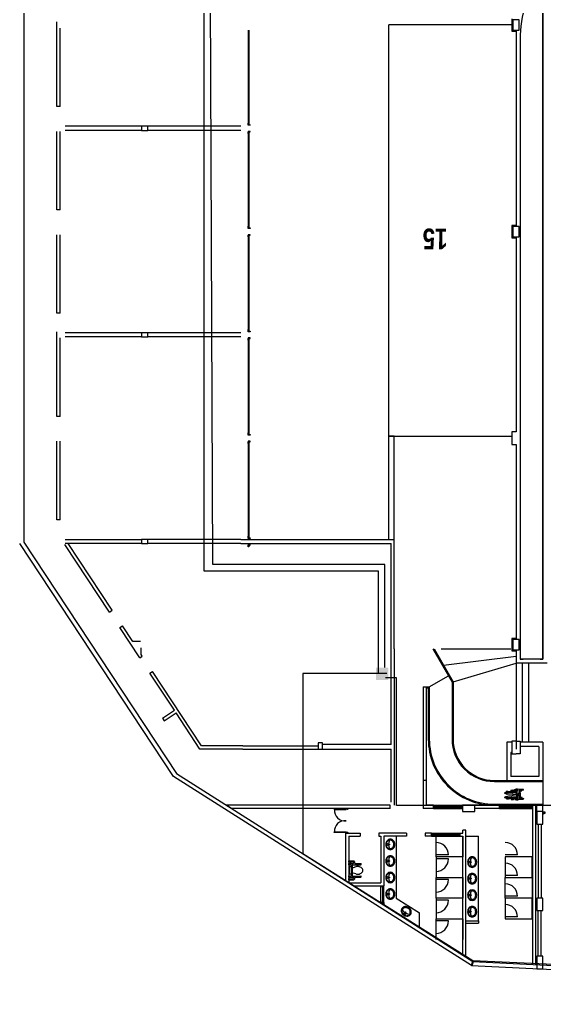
# Model space of a CAD drawing. Header units: inches. Extents: x -35 to 98, y -34 to 46.
# Drawn here: x -35.44 to -10.04, y -31.91 to 15.99 of the extents above; entities that cross this region are included whole.
import ezdxf

# ---------------------------------------------------------------- set-up
doc = ezdxf.new("R2010")
doc.units = ezdxf.units.IN
doc.header["$MEASUREMENT"] = 0
doc.layers.add('back_bone', color=30, linetype='Continuous', lineweight=9)
doc.layers.add('Estructura', color=8, linetype='Continuous', lineweight=9)
doc.layers.add('Piso', color=7, linetype='Continuous')
doc.layers.add('RACK01', color=7, linetype='Continuous')
doc.styles.add('STYLE3', font='impact.ttf', dxfattribs={"height": 0.006})

# ---------------------------------------------------------------- blocks, each defined once
blk = doc.blocks.new('MINUSV')
for p, q in [((-6.2, 8.8), (3.8, 8.8)), ((2.9, 7.7), (-6.2, 7.7)), ((6.5, 9.8), (-5.4, 9.8)), ((-5, 9.5), (-5, 8.9)), ((-2.8, 6.8), (-2.8, 5.7)), ((1.5, 6.8), (-2.8, 6.8)), ((-2.8, 5.7), (1.5, 5.7)), ((1.5, 5.7), (1.5, 6.8)), ((1.5, 5.9), (2.8, 5.9)), ((1.6, 6.5), (2.7, 6.5)), ((1.9, -1.9), (2.3, 2.2)), ((2.6, 0.1), (2.1, -1.6)), ((2.3, 2.2), (3.2, 4.5)), ((4.1, 1.2), (2.6, 0.1)), ((3.5, 8.4), (3, 6.8)), ((3, 6.8), (3.5, 4)), ((3.7, 3.8), (3.4, 2.5)), ((3.4, 2.5), (3.8, 1)), ((5.7, 9.5), (3.5, 8.4)), ((6.2, 1.3), (4.1, 1.2)), ((7.4, 9.7), (5.7, 9.5)), ((7.3, 0.7), (6.2, 1.3)), ((6.5, -0.5), (7, 0.2)), ((7, 0.2), (6.9, 0.7)), ((7.3, 7.2), (8.8, 8.4)), ((9.2, -1), (7.3, 0.7)), ((8.7, 10.8), (7.4, 9.7)), ((7.4, 9.7), (8.2, 9.4)), ((7.7, 6.6), (7.4, 7)), ((8.4, 4.2), (7.4, 5.1)), ((7.6, 4.9), (8, 5.8)), ((8, 5.8), (7.7, 6.6)), ((22, 6.9), (8, 6.9)), ((8.2, 9.4), (8.7, 8.8)), ((15.9, 7.7), (8.4, 7.7)), ((8.4, 5.7), (19.3, 5.7)), ((8.9, 3.4), (8.4, 4.2)), ((9.7, 11), (8.7, 10.8)), ((8.7, 8.8), (8.8, 8.4)), ((8.7, 8.6), (10, 8.4)), ((9.2, 2.5), (8.9, 3.4)), ((9.1, 3.3), (10.6, 3.4)), ((10.4, 2.1), (9.3, 2.6)), ((11.6, 10.6), (9.7, 11)), ((10, 8.4), (11.4, 8.8)), ((11.3, 0.7), (10.4, 2.1)), ((10.7, 3.4), (12.2, 3.1)), ((11.1, 9.7), (11.8, 10.1)), ((11.3, 9.4), (11.1, 9.7)), ((11.9, 9.4), (11.3, 9.4)), ((11.3, 8.8), (15.9, 8.8)), ((11.8, -1.7), (11.3, 0.7)), ((11.8, 10.1), (11.6, 10.6)), ((11.7, 3.2), (13.4, 3.8)), ((15.3, 9.8), (11.9, 9.8)), ((12, 8.8), (11.9, 9.4)), ((13.4, 3.8), (18.4, 4.1)), ((14.7, 8.8), (14.7, 9.5)), ((18.4, 4.1), (19, 4.3)), ((22, 9.2), (18.8, 9)), ((18.8, 7.9), (22, 8.1)), ((22.2, 0.5), (18.8, -0.8)), ((18.9, 4.4), (18.9, 5.7)), ((19, 4.3), (23.1, 4.3)), ((19.5, 6.6), (19.3, 6.9)), ((19.3, 5.7), (19.5, 6.1)), ((19.5, 6.1), (19.5, 6.6)), ((19.5, 6.2), (31, 6.2)), ((23.2, 9.5), (20.4, 9.4)), ((24.6, 0.3), (21.9, 0.5)), ((22, 6.9), (22, 9.5)), ((22, 6.9), (23.2, 6.5)), ((23.1, 4.3), (30.3, 4.3)), ((23.2, 6.2), (23.2, 9.5)), ((23.4, 9.2), (23.2, 9.2)), ((23.2, 8.1), (23.4, 8.1)), ((31.1, 6.9), (23.2, 6.9)), ((23.3, 2.9), (23.5, 2.4)), ((26.9, 0.3), (24.6, 0.3)), ((28.3, 0.7), (26.9, 0.3)), ((29.8, -0.1), (27.4, 0.3)), ((32.1, 0.2), (29.8, -0.1)), ((30.3, 4.3), (31.8, 4.4)), ((31, 6.9), (30.9, 6.2)), ((30.9, 6.2), (31, 5.9)), ((31.5, 7.2), (31, 6.9)), ((31, 5.9), (31.6, 5.8)), ((33.9, 7.1), (31.5, 7.2)), ((33.9, 5.7), (31.6, 5.8)), ((31.6, 5.7), (31.6, 4.6)), ((31.8, 4.4), (34.6, 4.1)), ((34.3, 1.1), (32.1, 0.2)), ((35.3, 7.2), (33.4, 7.2)), ((35.2, 1), (33.8, 0.9)), ((33.9, 5.7), (33.9, 7)), ((35.7, 2), (34.3, 1.1)), ((36.6, 1), (34.5, 1.1)), ((34.6, 4.1), (36.2, 2.8)), ((35, 4.1), (35.4, 4.4)), ((35.3, 7.2), (35.2, 4.8)), ((35.4, 4.4), (37.4, 4.5)), ((36.2, 2.8), (35.7, 2)), ((38.8, 1.7), (36.6, 1)), ((37.4, 4.5), (39.6, 3.9)), ((39.6, 2.3), (38.8, 1.7)), ((39.6, 3.9), (40.1, 3.4)), ((40.1, 3), (39.6, 2.3)), ((40.1, 3.4), (40.1, 3)), ((-6.1, -12.1), (3.5, -12.1)), ((3.1, -13.3), (-6.1, -13.3)), ((3.2, -14.5), (-5.5, -14.5)), ((-5.1, -14.3), (-5.1, -13.3)), ((1.5, -10), (-2.8, -10)), ((-2.8, -10), (-2.8, -11.1)), ((-2.8, -11.1), (1.5, -11.1)), ((1.5, -11.1), (1.5, -10)), ((1.5, -10.8), (4, -10.8)), ((1.6, -10.2), (4.2, -10.2)), ((2.1, -4.9), (1.9, -1.9)), ((2.1, -1.6), (2.1, -2.7)), ((2.1, -2.7), (2.3, -3.3)), ((2.6, -7.8), (2.1, -4.9)), ((2.3, -3.3), (2.3, -4)), ((2.3, -4), (3, -4.7)), ((3.3, -10.2), (2.6, -7.8)), ((2.9, -4.5), (3.5, -4.3)), ((3, -4.7), (3.5, -5.3)), ((3.3, -13.8), (4.5, -10.3)), ((3.6, -14.6), (3.3, -13.8)), ((3.5, -5.3), (4.5, -5.3)), ((4.3, -15), (3.6, -14.6)), ((3.9, -6.9), (4.3, -5.5)), ((4.1, -8.5), (3.9, -6.9)), ((6.5, -0.5), (4, -1)), ((4.8, -10), (4.1, -8.5)), ((7.5, -15.6), (4.3, -15)), ((4.5, -5.3), (6, -5.1)), ((4.5, -10.3), (4.8, -10)), ((6, -4.3), (4.7, -5.2)), ((5.1, -3), (5.4, -2.2)), ((5.4, -2.2), (5.6, -1.7)), ((6, -5.1), (7.5, -4.2)), ((7.5, -1.8), (6.5, -0.5)), ((7.1, -2.3), (7.1, -1.3)), ((7.8, -2.8), (7.5, -1.8)), ((7.5, -4.2), (7.7, -3.7)), ((9, -13.7), (7.5, -12.7)), ((8.1, -15.5), (7.5, -15.6)), ((7.6, -12.7), (8.3, -10.7)), ((7.7, -3.7), (7.8, -2.8)), ((7.7, -3.9), (8.5, -3.2)), ((7.7, -10.2), (8.6, -9.6)), ((8.1, -15.4), (8.6, -15)), ((9.5, -16.2), (8.1, -15.5)), ((8.2, -12.1), (16.1, -12.1)), ((8.3, -10.7), (8.3, -9.8)), ((8.5, -3.2), (9, -2.5)), ((22, -11), (8.5, -11)), ((8.6, -9.6), (9.3, -8.7)), ((8.6, -15), (9, -13.7)), ((16.1, -13.3), (8.7, -13.3)), ((8.8, -9.8), (19.3, -9.8)), ((9, -2.5), (9.3, -1.8)), ((9, -13.9), (10.5, -13.9)), ((9.3, -1.8), (9.2, -1)), ((9.3, -8.7), (9.8, -7.7)), ((11.2, -8.3), (9.4, -8.7)), ((11.1, -16), (9.5, -16.2)), ((9.8, -7.7), (10.1, -6.9)), ((10, -7.3), (11.3, -5)), ((10.5, -13.9), (11.8, -14.4)), ((12, -15.2), (11.1, -16)), ((12.3, -8.1), (11.2, -8.3)), ((11.3, -5), (11.8, -3.3)), ((12.4, -15), (11.3, -15.2)), ((11.3, -15.2), (11.3, -15.6)), ((11.8, -3.3), (11.8, -1.7)), ((11.8, -14.4), (12.5, -14.4)), ((12.4, -15), (12.7, -14.9)), ((14.2, -8.1), (12.5, -8)), ((12.5, -14.4), (12.7, -14.9)), ((15.2, -14.5), (12.9, -14.5)), ((13.1, -0.7), (13.5, -1.6)), ((13.1, -8), (13.4, -7.4)), ((13.7, -2.7), (13.2, -3.2)), ((13.4, -7.4), (13.3, -7.1)), ((15.7, -1.7), (13.8, -2.2)), ((13.8, -2.5), (20.8, -3.4)), ((18.9, -7.8), (14.2, -8.1)), ((14.7, -14.3), (14.7, -13.3)), ((18.8, -0.8), (15.7, -1.7)), ((18.7, -12.2), (21.9, -12.2)), ((22, -13.3), (18.7, -13.3)), ((18.9, -3), (18.9, -1)), ((19.4, -7.4), (18.9, -7.8)), ((19.9, -8), (18.9, -7.7)), ((19, -9.7), (18.9, -7.9)), ((19.3, -9.8), (19.5, -10.1)), ((19.5, -10.6), (19.3, -11)), ((19.5, -10.1), (19.5, -10.6)), ((19.5, -10.3), (31, -10.3)), ((21.1, -7.8), (19.9, -8)), ((23.2, -13.6), (20.4, -13.6)), ((20.8, -3.4), (22.8, -3.5)), ((22.9, -8.4), (20.9, -7.7)), ((22, -11), (23.2, -10.6)), ((22, -11), (22, -13.6)), ((22.8, -3.5), (24.1, -3.9)), ((24.2, -8.7), (22.9, -8.4)), ((23.2, -10.3), (23.2, -13.6)), ((31.1, -11), (23.2, -11)), ((23.2, -12.2), (23.3, -12.2)), ((23.3, -13.3), (23.2, -13.3)), ((24.1, -3.9), (28.7, -4.2)), ((24.1, -3.9), (24.2, -4.1)), ((26, -8.9), (24.2, -8.7)), ((30.4, -8.4), (26, -8.9)), ((30.7, -9.6), (27, -8.9)), ((28.7, -4.2), (31.1, -4.5)), ((31.1, -9.4), (30.7, -9.6)), ((31.1, -10), (31, -10.5)), ((31, -10.5), (31.2, -11)), ((31.1, -4.5), (32.1, -4.8)), ((32.3, -8.9), (31.1, -9.4)), ((31.6, -9.8), (31.1, -10)), ((31.2, -11), (33.7, -11)), ((34, -9.8), (31.6, -9.8)), ((33.5, -4.5), (31.7, -4.7)), ((31.7, -9.2), (31.7, -9.7)), ((32.1, -4.8), (34.5, -5.9)), ((33.7, -8.2), (32.3, -8.9)), ((34.2, -9), (32.9, -8.8)), ((34.8, -4.5), (33.5, -4.5)), ((35.3, -7.1), (33.7, -8.2)), ((33.7, -11), (35.5, -11.1)), ((34, -9.8), (34, -11)), ((36, -9.1), (34.2, -9)), ((34.5, -5.8), (35.3, -5.5)), ((34.5, -5.9), (35.3, -7.1)), ((35.1, -4.7), (34.8, -4.5)), ((35.1, -5.5), (35.1, -4.7)), ((35.3, -5.5), (36.4, -5.5)), ((35.5, -11.1), (35.4, -9.1)), ((37.8, -8.9), (36, -9.1)), ((36.4, -5.5), (38.5, -6.2)), ((39, -8.3), (37.8, -8.9)), ((38.5, -6.2), (39.3, -6.8)), ((39.5, -7.4), (39, -8.3)), ((39.3, -6.8), (39.5, -7.4))]:
    blk.add_line(p, q)
for centre, radius, start, end in [((-6.2, 8.2), 0.575, 90, 270), ((15.9, 8.2), 0.575, 270, 90), ((18.8, 8.5), 0.559, 92.6629, 272.6629), ((23.4, 8.7), 0.559, 272.6629, 92.6629), ((-6.1, -12.7), 0.575, 90, 270), ((16.1, -12.7), 0.575, 270, 90), ((18.7, -12.7), 0.559, 90, 270), ((23.3, -12.7), 0.559, 270, 90)]:
    blk.add_arc(centre, radius, start, end)
blk = doc.blocks.new('AMBLAP01')
for points in [[(0.254, -0.3, 0.111984), (0.235, -0.217, 0.103095), (0.18, -0.144, 0.092595), (0.099, -0.097, 0.08633), (0, -0.08, 0.08633), (-0.099, -0.097, 0.092595), (-0.18, -0.144, 0.103095), (-0.235, -0.217, 0.111984), (-0.254, -0.3, 0.111984), (-0.235, -0.383, 0.103095), (-0.18, -0.456, 0.092595), (-0.099, -0.503, 0.08633), (0, -0.52, 0.08633), (0.099, -0.503, 0.092595), (0.18, -0.456, 0.103095), (0.235, -0.383, 0.111984)], [(0.234, -0.3, 0.111984), (0.217, -0.226, 0.103095), (0.167, -0.16, 0.092595), (0.092, -0.116, 0.08633), (0, -0.1, 0.08633), (-0.092, -0.116, 0.092595), (-0.167, -0.16, 0.103095), (-0.217, -0.226, 0.111984), (-0.234, -0.3, 0.111984), (-0.217, -0.374, 0.103095), (-0.167, -0.44, 0.092595), (-0.092, -0.484, 0.08633), (0, -0.5, 0.08633), (0.092, -0.484, 0.092595), (0.167, -0.44, 0.103095), (0.217, -0.374, 0.111984)]]:
    blk.add_lwpolyline(points, format="xyb", close=True)
for points in [[(-0.193, -0.245, 0.100493), (-0.204, -0.3, 0.111984), (-0.19, -0.361, 0.103095), (-0.147, -0.418, 0.092595), (-0.082, -0.456, 0.08633), (0, -0.47, 0.08633), (0.082, -0.456, 0.092595), (0.147, -0.418, 0.103095), (0.19, -0.361, 0.111984), (0.204, -0.3, 0.111984)], [(0.204, -0.3, 0.100493), (0.193, -0.245, 0.103095)]]:
    blk.add_lwpolyline(points, format="xyb")
for centre, radius in [((-0.04, -0.15), 0.01), ((0, -0.24), 0.02), ((0, -0.15), 0.01), ((0.04, -0.15), 0.01)]:
    blk.add_circle(centre, radius)
blk.add_arc((0, -0.759), 0.549, 65.3184, 114.6816)

msp = doc.modelspace()

# ---------------------------------------------------------------- hatches: boundary and pattern name
at = {"layer": 'RACK01'}
h = msp.add_hatch(color=256, dxfattribs=at)
h.dxf.hatch_style = 1
h.paths.add_polyline_path([(-18.187, -15.37), (-18.187, -15.97), (-17.587, -15.97), (-17.587, -15.37)])

# ---------------------------------------------------------------- linework, layer by layer
at = {"layer": 'back_bone', "color": 6}
for p, q in [((-26.091, -10.387), (-26.21, 20.067)), ((-17.76, -10.387), (-26.091, -10.387)), ((-17.76, -15.366), (-17.76, -10.387)), ((-17.201, -15.861), (-17.729, -15.861)), ((-17.201, -22.046), (-17.201, -15.861)), ((-9.474, -22.046), (-17.201, -22.046))]:
    msp.add_line(p, q, dxfattribs=at)
at = {"layer": 'back_bone'}
for points in [[(-26.524, 20.534), (-26.524, -10.68), (-18.078, -10.68), (-18.078, -15.654)], [(-17.665, -15.654), (-21.739, -15.654), (-21.739, -24.372), (-13.504, -29.547), (32.606, -31.643)]]:
    msp.add_lwpolyline(points, dxfattribs=at)
at = {"layer": 'Estructura'}
for p, q in [((-35.236, 28.655), (-35.236, -9.306)), ((-11.608, 16.037), (-11.608, 15.437)), ((-16.607, 15.746), (-17.57, 15.746)), ((-17.57, -4.175), (-17.57, 15.746)), ((-11.607, 15.746), (-16.607, 15.746)), ((-11.608, 15.437), (-11.408, 15.437)), ((-33.486, 11.787), (-33.636, 11.787)), ((-29.536, 10.837), (-33.236, 10.837)), ((-29.536, 10.637), (-33.236, 10.637)), ((-24.736, 10.837), (-29.236, 10.837)), ((-24.736, 10.637), (-29.236, 10.637)), ((-33.486, 6.787), (-33.636, 6.787)), ((-11.408, 6.037), (-11.608, 6.037)), ((-11.608, 6.037), (-11.608, 5.437)), ((-11.608, 5.437), (-11.408, 5.437)), ((-33.486, 1.787), (-33.636, 1.787)), ((-29.536, 0.837), (-33.236, 0.837)), ((-29.536, 0.637), (-33.236, 0.637)), ((-24.736, 0.837), (-29.236, 0.837)), ((-24.736, 0.637), (-29.236, 0.637)), ((-11.408, 0.737), (-11.408, -3.963)), ((-33.486, -3.213), (-33.636, -3.213)), ((-17.57, -4.171), (-11.608, -4.171)), ((-17.311, -4.171), (-17.57, -4.171)), ((-17.568, -9.158), (-17.568, -4.172)), ((-17.311, -9.163), (-17.311, -4.171)), ((-11.408, -3.963), (-11.608, -3.963)), ((-11.608, -3.963), (-11.608, -4.563)), ((-11.608, -4.563), (-11.408, -4.563)), ((-11.408, -4.563), (-11.408, -9.263)), ((-33.486, -8.213), (-33.636, -8.213)), ((-27.99, -20.645), (-35.436, -9.366)), ((-35.236, -9.306), (-27.847, -20.499)), ((-31.091, -12.68), (-33.248, -9.413)), ((-29.536, -9.363), (-33.236, -9.363)), ((-30.966, -12.597), (-33.101, -9.363)), ((-24.736, -9.163), (-29.236, -9.163)), ((-24.736, -9.363), (-29.236, -9.363)), ((-24.736, -9.163), (-20.815, -9.163)), ((-24.736, -9.363), (-20.815, -9.363)), ((-20.815, -9.163), (-17.311, -9.163)), ((-20.815, -9.363), (-17.461, -9.363)), ((-17.311, -9.363), (-17.311, -9.163)), ((-17.311, -14.463), (-17.311, -9.363)), ((-31.091, -12.68), (-30.966, -12.597)), ((-30.595, -13.431), (-30.47, -13.349)), ((-29.966, -14.113), (-30.47, -13.349)), ((-29.631, -14.892), (-30.595, -13.431)), ((-29.586, -14.113), (-29.966, -14.113)), ((-11.408, -13.963), (-11.608, -13.963)), ((-11.608, -13.963), (-11.608, -14.563)), ((-29.631, -14.892), (-29.506, -14.809)), ((-29.551, -14.742), (-29.551, -14.413)), ((-29.506, -14.809), (-29.551, -14.742)), ((-15.039, -14.463), (-11.658, -14.463)), ((-14.927, -15.25), (-11.408, -14.813)), ((-11.608, -14.563), (-11.408, -14.563)), ((-14.458, -16.062), (-11.408, -15.163)), ((-11.408, -15.163), (-11.408, -19.316)), ((-11.108, -15.163), (-11.108, -18.988)), ((-10.808, -15.163), (-10.808, -18.988)), ((-29.135, -15.643), (-29.01, -15.56)), ((-27.95, -17.438), (-29.135, -15.643)), ((-26.632, -19.163), (-29.01, -15.56)), ((-15.608, -16.305), (-14.683, -15.771)), ((-28.534, -17.824), (-27.95, -17.438)), ((-28.452, -17.949), (-27.868, -17.564)), ((-26.713, -19.313), (-27.868, -17.564)), ((-28.534, -17.824), (-28.452, -17.949)), ((-17.461, -19.088), (-20.786, -19.088)), ((-11.608, -18.988), (-11.858, -18.988)), ((-11.858, -18.988), (-11.858, -20.836)), ((-11.408, -18.938), (-11.608, -18.938)), ((-11.608, -18.938), (-11.608, -19.538)), ((-11.408, -18.938), (-11.208, -18.938)), ((-11.208, -18.938), (-11.208, -19.538)), ((-10.108, -18.988), (-11.208, -18.988)), ((-10.108, -18.988), (-10.108, -20.836)), ((-24.636, -19.313), (-26.713, -19.313)), ((-24.636, -19.163), (-26.632, -19.163)), ((-24.636, -19.163), (-24.236, -19.163)), ((-24.636, -19.313), (-24.236, -19.313)), ((-24.236, -19.163), (-20.986, -19.163)), ((-24.236, -19.313), (-20.811, -19.313)), ((-20.786, -19.313), (-17.461, -19.313)), ((-17.461, -19.388), (-17.461, -19.313)), ((-11.658, -19.488), (-11.658, -20.636)), ((-11.608, -19.488), (-11.658, -19.488)), ((-11.608, -19.538), (-11.408, -19.538)), ((-11.208, -19.538), (-11.408, -19.538)), ((-10.312, -19.188), (-11.208, -19.188)), ((-10.312, -19.188), (-10.312, -20.636)), ((-10.312, -20.636), (-11.658, -20.636)), ((-25.186, -22.186), (-25.423, -22.036)), ((-13.507, -29.591), (-5.41, -29.993)), ((-13.569, -29.788), (29.118, -31.908))]:
    msp.add_line(p, q, dxfattribs=at)
at = {"layer": 'Estructura', "linetype": 'Continuous'}
for p, q in [((-10.108, 18.537), (-10.108, -14.963)), ((-11.408, 15.437), (-11.408, 10.737)), ((-11.208, 15.259), (-11.208, -14.963)), ((-11.408, 10.737), (-11.408, 5.987)), ((-11.408, 5.487), (-11.408, 0.737)), ((-17.461, -19.088), (-17.461, -9.363)), ((-11.408, -9.263), (-11.408, -13.963)), ((-11.408, -14.513), (-11.408, -15.163)), ((-9.908, -15.163), (-11.408, -15.163)), ((-10.108, -14.963), (-11.208, -14.963)), ((-15.911, -16.305), (-15.911, -20.836)), ((-15.911, -16.305), (-15.761, -16.305)), ((-15.761, -16.305), (-15.761, -20.836)), ((-15.761, -20.836), (-15.911, -20.836))]:
    msp.add_line(p, q, dxfattribs=at)
at = {"layer": 'Estructura', "color": 251, "true_color": 0x636466}
for p, q in [((-24.386, 15.482), (-24.386, 10.992)), ((-24.338, 15.482), (-24.338, 10.992)), ((-24.386, 10.482), (-24.386, 5.992)), ((-24.338, 10.482), (-24.338, 5.992)), ((-24.386, 5.482), (-24.386, 0.992)), ((-24.338, 5.482), (-24.338, 0.992)), ((-24.386, 0.482), (-24.386, -4.008)), ((-24.338, 0.482), (-24.338, -4.008)), ((-24.386, -4.518), (-24.386, -9.008)), ((-24.338, -4.518), (-24.338, -9.008)), ((-27.847, -20.499), (-13.507, -29.591)), ((-13.569, -29.788), (-27.99, -20.645)), ((-10.11, -20.836), (-10.11, -22.036)), ((-19.632, -22.186), (-19.632, -22.211)), ((-19.632, -22.211), (-19.594, -22.211)), ((-19.594, -22.199), (-19.574, -22.199)), ((-19.594, -22.199), (-19.594, -22.224)), ((-19.567, -22.224), (-19.594, -22.224)), ((-19.574, -22.211), (-19.574, -22.199)), ((-19.574, -22.211), (-19.545, -22.211)), ((-19.556, -22.211), (-19.556, -22.215)), ((-19.545, -22.211), (-19.545, -22.208)), ((-19.534, -22.194), (-19.534, -22.192)), ((-17.511, -22.186), (-17.511, -22.036)), ((-15.408, -22.186), (-15.408, -22.036)), ((-14.113, -22.087), (-15.303, -22.087)), ((-14.113, -22.11), (-15.303, -22.11)), ((-14.113, -22.112), (-15.303, -22.112)), ((-14.113, -22.135), (-15.303, -22.135)), ((-14.008, -22.186), (-14.008, -22.036)), ((-12.21, -22.186), (-12.21, -22.036)), ((-10.715, -22.087), (-12.105, -22.087)), ((-10.715, -22.11), (-12.105, -22.11)), ((-10.715, -22.112), (-12.105, -22.112)), ((-10.715, -22.135), (-12.105, -22.135)), ((-10.61, -22.186), (-10.61, -22.036)), ((-10.335, -22.943), (-10.335, -26.528)), ((-10.185, -22.943), (-10.185, -26.528)), ((-19.657, -25.692), (-19.657, -23.386)), ((-19.657, -23.386), (-18.957, -23.386)), ((-19.632, -23.386), (-19.632, -23.361)), ((-19.632, -23.361), (-19.594, -23.361)), ((-19.532, -23.386), (-19.632, -23.386)), ((-19.594, -23.373), (-19.594, -23.348)), ((-19.567, -23.348), (-19.594, -23.348)), ((-19.594, -23.373), (-19.574, -23.373)), ((-19.574, -23.361), (-19.574, -23.373)), ((-19.574, -23.361), (-19.545, -23.361)), ((-19.556, -23.361), (-19.556, -23.356)), ((-19.545, -23.361), (-19.545, -23.364)), ((-19.534, -23.377), (-19.534, -23.379)), ((-19.534, -23.379), (-19.532, -23.379)), ((-19.532, -23.379), (-19.532, -23.386)), ((-18.957, -23.386), (-18.957, -23.536)), ((-18.057, -23.386), (-18.057, -23.536)), ((-15.508, -23.536), (-15.508, -23.386)), ((-14.213, -23.437), (-15.403, -23.437)), ((-14.213, -23.46), (-15.403, -23.46)), ((-14.213, -23.462), (-15.403, -23.462)), ((-14.108, -23.536), (-14.108, -23.386)), ((-19.507, -23.536), (-18.957, -23.536)), ((-18.057, -23.536), (-17.957, -23.536)), ((-17.207, -23.536), (-17.207, -26.535)), ((-14.213, -23.485), (-15.403, -23.485)), ((-13.834, -23.536), (-13.234, -23.536)), ((-13.234, -27.636), (-13.234, -23.536)), ((-10.635, -23.536), (-10.61, -23.536)), ((-19.507, -24.72), (-19.487, -24.72)), ((-19.507, -24.79), (-19.507, -24.72)), ((-19.487, -24.79), (-19.507, -24.79)), ((-19.507, -24.851), (-19.487, -24.851)), ((-19.507, -24.921), (-19.507, -24.851)), ((-19.487, -24.72), (-19.487, -24.79)), ((-19.487, -24.851), (-19.487, -24.921)), ((-19.486, -24.731), (-19.267, -24.731)), ((-19.486, -24.781), (-19.302, -24.781)), ((-19.486, -24.861), (-19.302, -24.861)), ((-19.427, -24.781), (-19.427, -24.861)), ((-19.282, -24.801), (-19.282, -24.841)), ((-19.232, -24.766), (-19.232, -24.826)), ((-19.197, -24.861), (-18.927, -24.861)), ((-18.907, -24.881), (-18.907, -24.891)), ((-14.684, -24.436), (-15.284, -24.436)), ((-14.684, -24.636), (-15.284, -24.636)), ((-11.335, -24.436), (-11.935, -24.436)), ((-19.487, -24.921), (-19.507, -24.921)), ((-19.486, -24.911), (-19.392, -24.911)), ((-19.418, -25.008), (-19.481, -25.008)), ((-19.481, -25.008), (-19.481, -25.364)), ((-19.418, -25.364), (-19.481, -25.364)), ((-19.392, -25.025), (-19.418, -25.008)), ((-19.392, -25.347), (-19.418, -25.364)), ((-19.392, -24.911), (-19.392, -25.461)), ((-19.342, -24.911), (-18.927, -24.911)), ((-19.342, -24.911), (-19.342, -25.461)), ((-19.339, -25.058), (-19.342, -25.056)), ((-19.339, -25.314), (-19.342, -25.315)), ((-19.299, -25.058), (-19.339, -25.058)), ((-19.299, -25.314), (-19.339, -25.314)), ((-19.169, -25.012), (-19.299, -25.058)), ((-19.169, -25.36), (-19.299, -25.314)), ((-19.507, -25.52), (-19.507, -25.45)), ((-19.507, -25.45), (-19.487, -25.45)), ((-19.487, -25.52), (-19.507, -25.52)), ((-19.507, -25.651), (-19.507, -25.581)), ((-19.507, -25.581), (-19.487, -25.581)), ((-19.487, -25.651), (-19.507, -25.651)), ((-19.507, -25.786), (-17.957, -25.786)), ((-19.487, -25.45), (-19.487, -25.52)), ((-19.487, -25.461), (-19.392, -25.461)), ((-19.487, -25.511), (-19.302, -25.511)), ((-19.487, -25.581), (-19.487, -25.651)), ((-19.487, -25.591), (-19.302, -25.591)), ((-19.487, -25.641), (-19.267, -25.641)), ((-19.342, -25.461), (-18.927, -25.461)), ((-19.282, -25.531), (-19.282, -25.571)), ((-19.232, -25.546), (-19.232, -25.606)), ((-19.197, -25.511), (-18.927, -25.511)), ((-18.907, -25.481), (-18.907, -25.491)), ((-14.684, -25.636), (-15.284, -25.636)), ((-11.335, -25.436), (-11.935, -25.436)), ((-19.272, -25.936), (-17.807, -25.936)), ((-17.874, -26.016), (-17.874, -26.656)), ((-17.852, -26.016), (-17.852, -26.656)), ((-17.85, -26.016), (-17.85, -26.656)), ((-17.827, -26.016), (-17.827, -26.656)), ((-17.957, -26.736), (-17.807, -26.736)), ((-17.207, -26.535), (-16.084, -27.246)), ((-14.684, -26.636), (-15.284, -26.636)), ((-11.335, -26.436), (-11.935, -26.436)), ((-16.084, -27.957), (-16.084, -27.246)), ((-10.335, -29.345), (-10.335, -27.128)), ((-10.185, -29.345), (-10.185, -27.128)), ((-14.684, -27.636), (-15.284, -27.636)), ((-11.335, -27.436), (-11.935, -27.436)), ((-10.635, -27.536), (-10.61, -27.536))]:
    msp.add_line(p, q, dxfattribs=at)
at = {"layer": 'Estructura', "color": 251, "linetype": 'Continuous', "true_color": 0x636466}
for p, q in [((-17.311, -14.463), (-17.311, -22.036)), ((-17.461, -21.886), (-17.461, -19.388)), ((-15.911, -20.836), (-15.911, -22.186)), ((-15.761, -20.836), (-15.761, -22.036)), ((-17.511, -22.036), (-25.423, -22.036)), ((-17.511, -22.186), (-25.186, -22.186)), ((-15.408, -22.186), (-15.911, -22.186)), ((-15.408, -22.036), (-15.761, -22.036)), ((-15.408, -22.186), (-15.408, -22.036)), ((-15.408, -22.036), (-14.008, -22.036)), ((-15.408, -22.186), (-14.008, -22.186)), ((-14.008, -22.186), (-14.008, -22.036)), ((-12.21, -22.036), (-13.408, -22.036)), ((-12.21, -22.186), (-13.408, -22.186)), ((-12.21, -22.186), (-12.21, -22.036)), ((-12.21, -22.036), (-10.61, -22.036)), ((-12.21, -22.186), (-10.61, -22.186)), ((-10.61, -22.186), (-10.61, -22.036)), ((-10.61, -22.036), (-10.61, -29.735)), ((-10.46, -22.036), (-10.61, -22.036)), ((-10.46, -22.036), (-10.46, -29.742)), ((-10.11, -22.036), (-10.41, -22.036)), ((-10.41, -22.343), (-10.41, -22.036)), ((-10.11, -22.343), (-10.11, -22.036)), ((-16.707, -23.386), (-18.057, -23.386)), ((-16.707, -23.386), (-16.707, -23.536)), ((-15.807, -23.386), (-15.807, -23.536)), ((-15.508, -23.386), (-15.807, -23.386)), ((-15.508, -23.536), (-15.508, -23.386)), ((-15.508, -23.386), (-14.108, -23.386)), ((-14.108, -23.536), (-14.108, -23.386)), ((-14.108, -23.386), (-13.984, -23.386)), ((-13.984, -23.386), (-13.984, -23.236)), ((-13.834, -23.236), (-13.984, -23.236)), ((-13.834, -29.383), (-13.834, -23.236)), ((-19.507, -23.536), (-19.507, -25.786)), ((-17.957, -23.536), (-17.957, -25.786)), ((-17.807, -23.536), (-17.807, -25.936)), ((-16.707, -23.536), (-17.807, -23.536)), ((-15.508, -23.536), (-15.807, -23.536)), ((-15.508, -23.536), (-14.108, -23.536)), ((-14.108, -23.536), (-13.984, -23.536)), ((-13.984, -29.288), (-13.984, -23.536)), ((-17.957, -26.736), (-17.957, -25.936)), ((-17.807, -26.736), (-17.807, -25.936)), ((-17.957, -26.736), (-17.957, -26.77)), ((-17.807, -26.736), (-17.807, -26.865)), ((-13.834, -27.636), (-13.234, -27.636)), ((-13.834, -27.736), (-13.234, -27.736)), ((-13.234, -27.636), (-13.234, -27.736))]:
    msp.add_line(p, q, dxfattribs=at)
at = {"layer": 'Estructura'}
msp.add_lwpolyline([(-11.208, -14.963, -0.024072), (-10.108, -14.963), (-10.108, -14.343), (-10.108, 18.537), (-10.276, 18.537, 0.109172), (-11.208, 15.259)], format="xyb", close=True, dxfattribs=at)
for points in [[(-33.636, 11.787), (-33.636, 15.887)], [(-33.486, 11.787), (-33.486, 15.587)], [(-33.636, 6.787), (-33.636, 10.587)], [(-33.486, 6.787), (-33.486, 10.587)], [(-33.636, 1.787), (-33.636, 5.587)], [(-33.486, 1.787), (-33.486, 5.587)], [(-33.636, -3.213), (-33.636, 0.887)], [(-33.486, -3.213), (-33.486, 0.587)], [(-33.636, -8.213), (-33.636, -4.413)], [(-33.486, -8.213), (-33.486, -4.413)], [(-33.236, -9.163), (-29.536, -9.163)]]:
    msp.add_lwpolyline(points, dxfattribs=at)
for points in [[(-11.258, 15.987), (-11.558, 15.987), (-11.558, 15.487), (-11.258, 15.487)], [(-29.536, 10.837), (-29.536, 10.637), (-29.236, 10.637), (-29.236, 10.837)], [(-11.258, 5.987), (-11.558, 5.987), (-11.558, 5.487), (-11.258, 5.487)], [(-29.536, 0.837), (-29.536, 0.637), (-29.236, 0.637), (-29.236, 0.837)], [(-29.536, -9.163), (-29.536, -9.363), (-29.236, -9.363), (-29.236, -9.163)], [(-11.258, -14.013), (-11.558, -14.013), (-11.558, -14.513), (-11.258, -14.513)], [(-20.786, -19.013), (-20.986, -19.013), (-20.986, -19.313), (-20.786, -19.313)], [(-10.41, -29.945), (-10.11, -29.945), (-10.11, -29.345), (-10.41, -29.345)]]:
    msp.add_lwpolyline(points, close=True, dxfattribs=at)
at = {"layer": 'Estructura', "color": 251, "true_color": 0x636466}
for points in [[(-24.338, 10.992), (-24.338, 10.912), (-24.386, 10.912), (-24.386, 10.992)], [(-24.286, 10.887), (-24.386, 10.887), (-24.386, 10.912), (-24.286, 10.912)], [(-24.286, 10.587), (-24.386, 10.587), (-24.386, 10.562), (-24.286, 10.562)], [(-24.338, 10.562), (-24.338, 10.482), (-24.386, 10.482), (-24.386, 10.562)], [(-24.338, 5.992), (-24.338, 5.912), (-24.386, 5.912), (-24.386, 5.992)], [(-24.286, 5.887), (-24.386, 5.887), (-24.386, 5.912), (-24.286, 5.912)], [(-24.286, 5.587), (-24.386, 5.587), (-24.386, 5.562), (-24.286, 5.562)], [(-24.338, 5.562), (-24.338, 5.482), (-24.386, 5.482), (-24.386, 5.562)], [(-24.338, 0.992), (-24.338, 0.912), (-24.386, 0.912), (-24.386, 0.992)], [(-24.286, 0.887), (-24.386, 0.887), (-24.386, 0.912), (-24.286, 0.912)], [(-24.286, 0.587), (-24.386, 0.587), (-24.386, 0.562), (-24.286, 0.562)], [(-24.338, 0.562), (-24.338, 0.482), (-24.386, 0.482), (-24.386, 0.562)], [(-24.338, -4.008), (-24.338, -4.088), (-24.386, -4.088), (-24.386, -4.008)], [(-24.286, -4.113), (-24.386, -4.113), (-24.386, -4.088), (-24.286, -4.088)], [(-24.286, -4.413), (-24.386, -4.413), (-24.386, -4.438), (-24.286, -4.438)], [(-24.338, -4.438), (-24.338, -4.518), (-24.386, -4.518), (-24.386, -4.438)], [(-24.338, -9.008), (-24.338, -9.088), (-24.386, -9.088), (-24.386, -9.008)], [(-24.286, -9.113), (-24.386, -9.113), (-24.386, -9.088), (-24.286, -9.088)], [(-24.286, -9.413), (-24.386, -9.413), (-24.386, -9.438), (-24.286, -9.438)], [(-24.338, -9.438), (-24.338, -9.518), (-24.386, -9.518), (-24.386, -9.438)], [(-15.408, -22.148), (-15.408, -22.073), (-15.383, -22.073), (-15.383, -22.148)], [(-15.303, -22.135), (-15.383, -22.135), (-15.383, -22.087), (-15.303, -22.087)], [(-14.033, -22.135), (-14.113, -22.135), (-14.113, -22.087), (-14.033, -22.087)], [(-14.008, -22.148), (-14.008, -22.073), (-14.033, -22.073), (-14.033, -22.148)], [(-14.008, -22.036), (-14.008, -22.336), (-13.408, -22.336), (-13.408, -22.036)], [(-12.21, -22.148), (-12.21, -22.073), (-12.185, -22.073), (-12.185, -22.148)], [(-12.105, -22.135), (-12.185, -22.135), (-12.185, -22.087), (-12.105, -22.087)], [(-10.635, -22.135), (-10.715, -22.135), (-10.715, -22.087), (-10.635, -22.087)], [(-10.61, -22.148), (-10.61, -22.073), (-10.635, -22.073), (-10.635, -22.148)], [(-10.41, -22.943), (-10.11, -22.943), (-10.11, -22.343), (-10.41, -22.343)], [(-10.11, -22.465), (-10.11, -22.365), (-10.085, -22.365), (-10.085, -22.465)], [(-10.085, -22.413), (-10.005, -22.413), (-10.005, -22.365), (-10.085, -22.365)], [(-15.508, -23.498), (-15.508, -23.423), (-15.483, -23.423), (-15.483, -23.498)], [(-15.403, -23.485), (-15.483, -23.485), (-15.483, -23.437), (-15.403, -23.437)], [(-14.133, -23.485), (-14.213, -23.485), (-14.213, -23.437), (-14.133, -23.437)], [(-14.108, -23.498), (-14.108, -23.423), (-14.133, -23.423), (-14.133, -23.498)], [(-13.984, -23.536), (-13.984, -24.536), (-15.284, -24.536), (-15.284, -23.536)], [(-13.984, -25.536), (-13.984, -24.536), (-15.284, -24.536), (-15.284, -25.536)], [(-10.635, -25.536), (-10.635, -24.536), (-11.935, -24.536), (-11.935, -25.536)], [(-13.984, -25.536), (-13.984, -26.536), (-15.284, -26.536), (-15.284, -25.536)], [(-10.635, -25.536), (-10.635, -26.536), (-11.935, -26.536), (-11.935, -25.536)], [(-13.984, -27.536), (-13.984, -26.536), (-15.284, -26.536), (-15.284, -27.536)], [(-10.635, -27.536), (-10.635, -26.536), (-11.935, -26.536), (-11.935, -27.536)], [(-10.11, -26.528), (-10.41, -26.528), (-10.41, -27.128), (-10.11, -27.128)]]:
    msp.add_lwpolyline(points, close=True, dxfattribs=at)
at = {"layer": 'Estructura'}
for points in [[(-15.439, -14.463), (-14.508, -16.075), (-14.508, -18.836, 0.414214), (-12.458, -20.886), (-10.108, -20.886)], [(-15.381, -14.463), (-14.458, -16.062), (-14.458, -18.836, 0.414214), (-12.458, -20.836), (-10.108, -20.836)]]:
    msp.add_lwpolyline(points, format="xyb", dxfattribs=at)
at = {"layer": 'Estructura', "color": 251, "true_color": 0x636466}
for points in [[(-15.761, -16.305), (-15.608, -16.305), (-15.608, -18.836, 0.414214), (-12.458, -21.986), (-10.108, -21.986)], [(-15.761, -16.355), (-15.658, -16.355), (-15.658, -18.836, 0.414214), (-12.458, -22.036), (-10.108, -22.036)]]:
    msp.add_lwpolyline(points, format="xyb", dxfattribs=at)
at = {"layer": 'Estructura', "color": 251, "true_color": 0x636466, "elevation": 0}
for points in [[(-19.632, -22.211), (-20.207, -22.211), (-20.207, -22.246), (-19.632, -22.246)], [(-19.632, -23.361), (-20.207, -23.361), (-20.207, -23.326), (-19.632, -23.326)], [(-17.827, -25.936), (-17.827, -26.016), (-17.874, -26.016), (-17.874, -25.936)], [(-17.827, -26.656), (-17.827, -26.736), (-17.874, -26.736), (-17.874, -26.656)]]:
    msp.add_lwpolyline(points, close=True, dxfattribs=at)
for points in [[(-19.54, -22.201, -0.002978), (-19.54, -22.201, -0.003273)], [(-19.54, -23.371, 0.002978), (-19.54, -23.37, 0.003273)]]:
    msp.add_lwpolyline(points, format="xyb", close=True, dxfattribs=at)
at = {"layer": 'Estructura', "color": 251, "true_color": 0x636466}
msp.add_lwpolyline([(-15.284, -28.527), (-15.284, -27.536), (-13.984, -27.536), (-13.984, -28.536)], dxfattribs=at)
at = {"layer": 'Estructura'}
msp.add_arc((-3.323, 14.789), 7.899, 151.6721, 176.5938, dxfattribs=at)
at = {"layer": 'Estructura', "color": 251, "true_color": 0x636466}
for centre, radius, start, end in [((-19.695, -22.278), 0.512, 176.3965, 277.1407), ((-19.564, -22.225), 0.003, 88.5001, 155.1562), ((-19.564, -22.216), 0.00594, 271.4219, 336.1633), ((-19.557, -22.219), 0.00173, 140.5697, 156.1633), ((-19.555, -22.219), 0.00385, 108.7198, 170.1554), ((-19.549, -22.2), 0.00915, 297.1523, 351.1724), ((-19.532, -22.202), 0.00832, 102.817, 170.4561), ((-19.695, -23.294), 0.512, 82.8593, 183.6035), ((-19.564, -23.347), 0.003, 204.8438, 271.4999), ((-19.564, -23.355), 0.00594, 23.8367, 88.5781), ((-19.557, -23.352), 0.00173, 203.8367, 219.4303), ((-19.555, -23.353), 0.00385, 189.8446, 251.2802), ((-19.549, -23.372), 0.00915, 8.8276, 62.8477), ((-19.532, -23.369), 0.00832, 189.5439, 257.183), ((-15.284, -24.436), 0.6, 0, 90), ((-11.935, -24.436), 0.6, 0, 90), ((-19.302, -24.801), 0.02, 0, 90), ((-19.302, -24.841), 0.02, 270, 0), ((-19.267, -24.766), 0.035, 0, 90), ((-19.197, -24.826), 0.035, 180, 270), ((-18.927, -24.881), 0.02, 0, 90), ((-18.927, -24.891), 0.02, 270, 0), ((-15.284, -24.636), 0.6, 270, 360), ((-11.935, -25.436), 0.6, 0, 90), ((-19.082, -25.265), 0.267, 90, 108.8354), ((-19.082, -25.107), 0.267, 251.1646, 270), ((-19.082, -25.265), 0.267, 71.1646, 90), ((-19.069, -25.17), 0.204, 266.2246, 288.8354), ((-19.096, -25.02), 0.356, 285.2447, 302.3538), ((-19.083, -25.336), 0.335, 58.2162, 75.0374), ((-19.069, -25.287), 0.287, 36.0611, 55.3641), ((-19.069, -25.085), 0.287, 304.6359, 323.9389), ((-18.972, -25.186), 0.151, 0, 26.7012), ((-18.972, -25.186), 0.151, 333.2988, 0), ((-19.302, -25.531), 0.02, 0, 90), ((-19.302, -25.571), 0.02, 270, 0), ((-19.267, -25.606), 0.035, 270, 0), ((-19.197, -25.546), 0.035, 90, 180), ((-18.927, -25.481), 0.02, 0, 90), ((-18.927, -25.491), 0.02, 270, 0), ((-15.284, -25.636), 0.6, 270, 360), ((-11.935, -26.436), 0.6, 0, 90), ((-15.284, -26.636), 0.6, 270, 360), ((-11.935, -27.436), 0.6, 0, 90), ((-15.284, -27.636), 0.6, 270, 360)]:
    msp.add_arc(centre, radius, start, end, dxfattribs=at)
at = {"layer": 'Piso'}
msp.add_line((-13.507, -29.591), (-13.569, -29.788), dxfattribs=at)

# ---------------------------------------------------------------- block references
at = {"layer": 'Estructura', "color": 251, "true_color": 0x636466, "xscale": 0.02, "yscale": 0.02, "zscale": 0.02, "rotation": 183.3432737073253}
msp.add_blockref('MINUSV', (-11.169, -21.546), dxfattribs=at)
at = {"layer": 'Estructura', "color": 251, "true_color": 0x636466}
for p, rotation in [((-17.796, -23.932), 89.99999999974631), ((-17.796, -24.732), 89.99999999974631), ((-13.832, -24.786), 90.00000000024004), ((-17.796, -25.532), 89.99999999974631), ((-13.832, -25.586), 90.00000000024004), ((-17.796, -26.332), 89.99999999974631), ((-13.832, -26.386), 90.00000000024004), ((-16.884, -27.424), 147.6239740717612), ((-13.832, -27.186), 90.00000000024004)]:
    msp.add_blockref('AMBLAP01', p, dxfattribs=dict(at, rotation=rotation))

# ---------------------------------------------------------------- texts
at = {"layer": 'Estructura', "style": 'STYLE3'}
msp.add_text('15', height=1, rotation=179.678, dxfattribs=at).set_placement((-14.73, 5.879))

doc.saveas('drawing.dxf')
